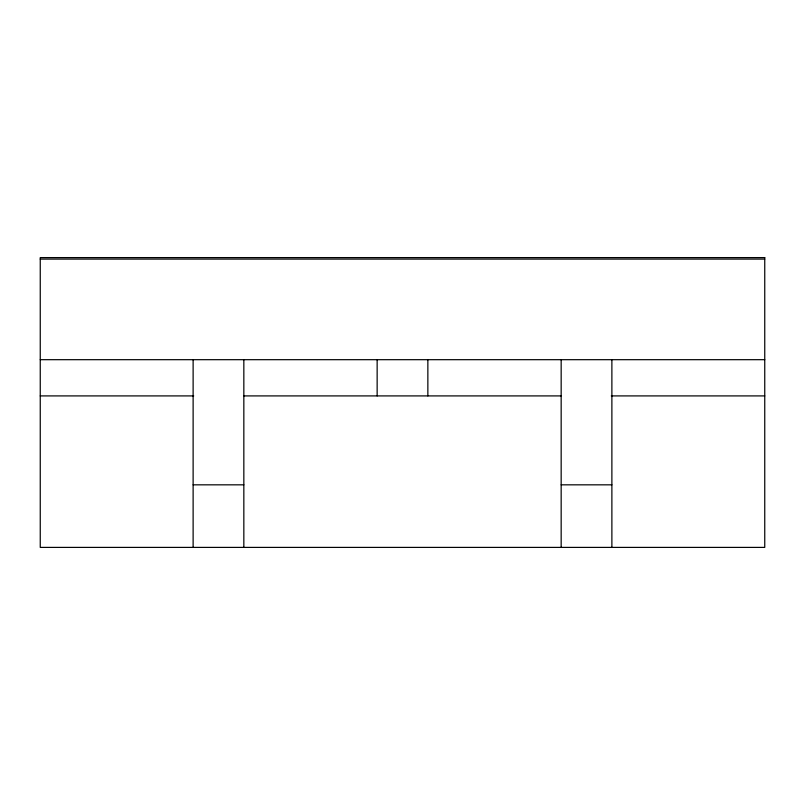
<?xml version="1.0" encoding="UTF-8"?>
<svg xmlns="http://www.w3.org/2000/svg" width="805" height="805" viewBox="0 0 805 805"><rect width="100%" height="100%" fill="white"/><g stroke="black" fill="none" stroke-linecap="round" stroke-linejoin="round"><path stroke-width="1.21" d="M40.25 259.089L764.75 259.089M40.25 359.684L764.75 359.684M40.25 395.909L193.703 395.909M244.016 395.909L560.984 395.909M611.297 395.909L764.75 395.909M193.12 484.831L243.835 484.831M561.165 484.831L611.881 484.831M611.881 359.684L611.881 547.4M561.165 359.684L561.165 547.4M427.858 359.684L427.858 395.909M377.143 359.684L377.143 395.909M243.835 359.684L243.835 547.4M193.12 359.684L193.12 547.4M764.75 257.6L40.25 257.6L40.25 547.4L764.75 547.4L764.75 257.6"/></g></svg>
